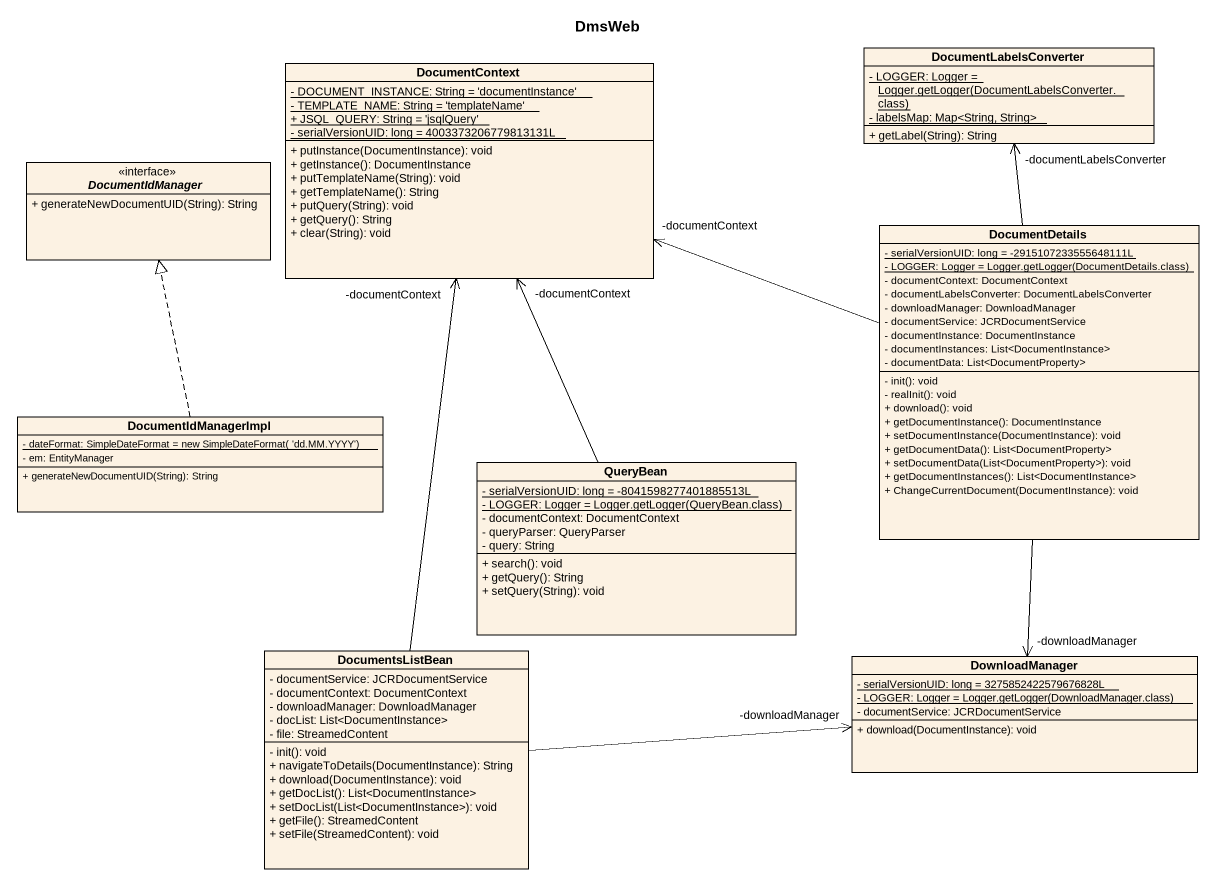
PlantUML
@startuml
title DmsWeb
hide circle
hide empty members
skinparam classAttributeIconSize 0
class DocumentContext {
  {static} - DOCUMENT_INSTANCE: String = 'documentInstance'
  {static} - TEMPLATE_NAME: String = 'templateName'
  {static} + JSQL_QUERY: String = 'jsqlQuery'
  {static} - serialVersionUID: long = 4003373206779813131L
  + putInstance(DocumentInstance): void
  + getInstance(): DocumentInstance
  + putTemplateName(String): void
  + getTemplateName(): String
  + putQuery(String): void
  + getQuery(): String
  + clear(String): void
}
class DocumentLabelsConverter {
  {static} {field} - LOGGER: Logger = Logger.getLogger(DocumentLabelsConverter.class)
  {static} - labelsMap: Map<String, String>
  + getLabel(String): String
}
interface DocumentIdManager <<interface>> {
  + generateNewDocumentUID(String): String
}
class DocumentDetails {
  {static} - serialVersionUID: long = -2915107233555648111L
  {static} {field} - LOGGER: Logger = Logger.getLogger(DocumentDetails.class)
  - documentContext: DocumentContext
  - documentLabelsConverter: DocumentLabelsConverter
  - downloadManager: DownloadManager
  - documentService: JCRDocumentService
  - documentInstance: DocumentInstance
  - documentInstances: List<DocumentInstance>
  - documentData: List<DocumentProperty>
  - init(): void
  - realInit(): void
  + download(): void
  + getDocumentInstance(): DocumentInstance
  + setDocumentInstance(DocumentInstance): void
  + getDocumentData(): List<DocumentProperty>
  + setDocumentData(List<DocumentProperty>): void
  + getDocumentInstances(): List<DocumentInstance>
  + ChangeCurrentDocument(DocumentInstance): void
}
class DocumentIdManagerImpl {
  {static} {field} - dateFormat: SimpleDateFormat = new SimpleDateFormat( 'dd.MM.YYYY')
  - em: EntityManager
  + generateNewDocumentUID(String): String
}
class QueryBean {
  {static} - serialVersionUID: long = -8041598277401885513L
  {static} {field} - LOGGER: Logger = Logger.getLogger(QueryBean.class)
  - documentContext: DocumentContext
  - queryParser: QueryParser
  - query: String
  + search(): void
  + getQuery(): String
  + setQuery(String): void
}
class DocumentsListBean {
  - documentService: JCRDocumentService
  - documentContext: DocumentContext
  - downloadManager: DownloadManager
  - docList: List<DocumentInstance>
  - file: StreamedContent
  - init(): void
  + navigateToDetails(DocumentInstance): String
  + download(DocumentInstance): void
  + getDocList(): List<DocumentInstance>
  + setDocList(List<DocumentInstance>): void
  + getFile(): StreamedContent
  + setFile(StreamedContent): void
}
class DownloadManager {
  {static} - serialVersionUID: long = 3275852422579676828L
  {static} {field} - LOGGER: Logger = Logger.getLogger(DownloadManager.class)
  - documentService: JCRDocumentService
  + download(DocumentInstance): void
}
DocumentDetails -left-> "-documentContext" DocumentContext
DocumentDetails -up-> "-documentLabelsConverter" DocumentLabelsConverter
DocumentDetails --> "-downloadManager" DownloadManager
DocumentIdManagerImpl .up.|> DocumentIdManager
QueryBean -up-> "-documentContext" DocumentContext
DocumentsListBean -up-> "-documentContext" DocumentContext
DocumentsListBean -right-> "-downloadManager" DownloadManager
@enduml
